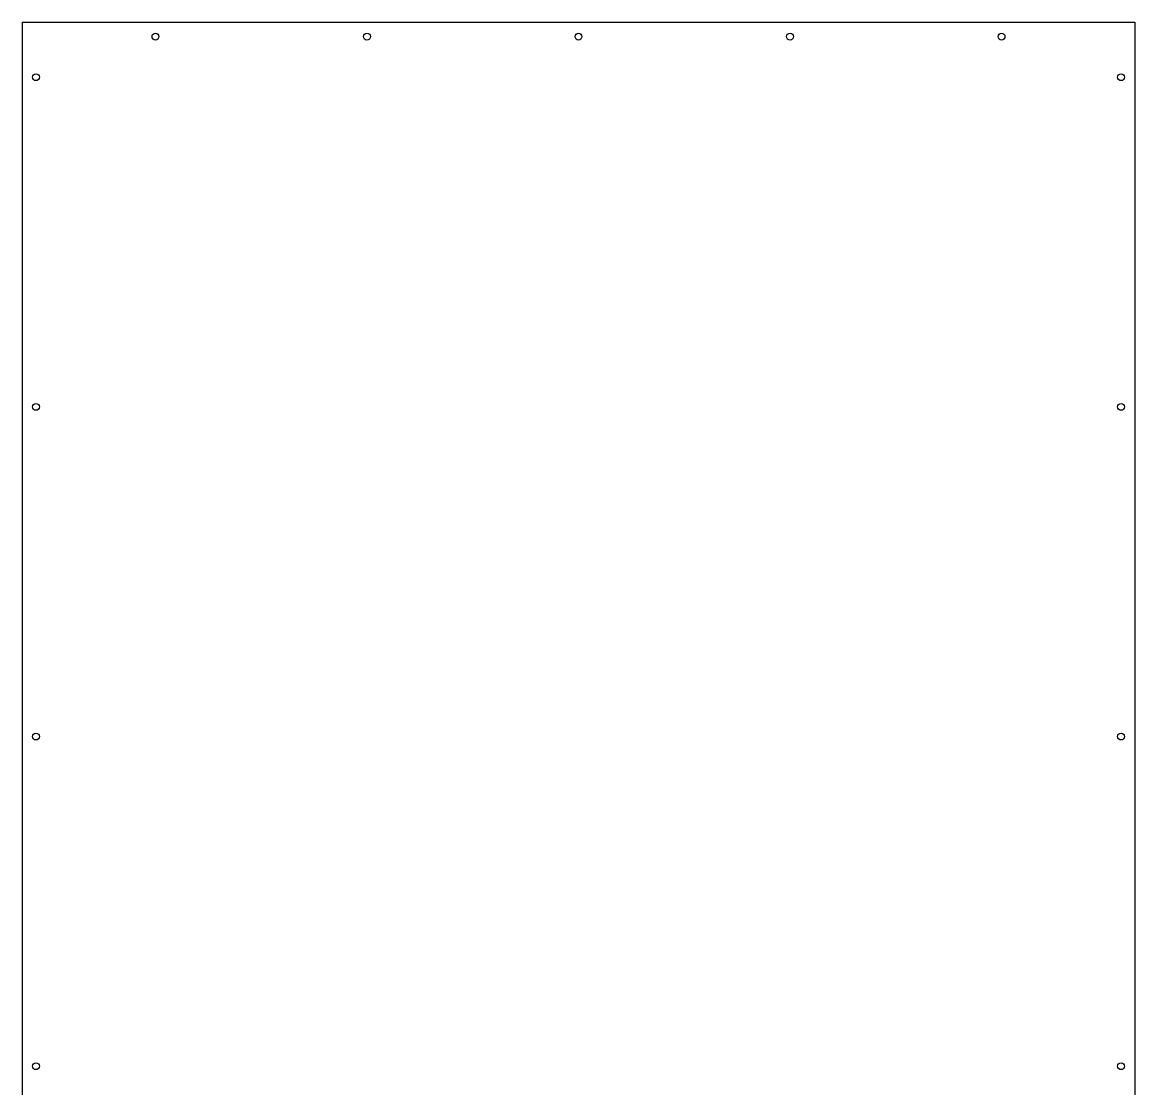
# Model space of a CAD drawing. Header units: inches. Extents: x 0 to 20.3, y 0 to 46.
# Drawn here: x 0 to 20.25, y 26.59 to 46 of the extents above; entities that cross this region are included whole.
import ezdxf

# ---------------------------------------------------------------- set-up
doc = ezdxf.new("R2010")
doc.units = ezdxf.units.IN
doc.header["$MEASUREMENT"] = 0
for name, color, linetype in [('6A_125BIT_500DEP', 7, 'Continuous'), ('7_VCARVE_BIT', 7, 'Continuous'), ('8_250BIT_500OUTLINE', 7, 'Continuous')]:
    doc.layers.add(name, color=color, linetype=linetype)

msp = doc.modelspace()

# ---------------------------------------------------------------- linework, layer by layer
at = {"layer": '6A_125BIT_500DEP', "linetype": 'Continuous'}
for centre in [(2.425, 45.738), (6.275, 45.738), (10.125, 45.738), (13.975, 45.738), (17.825, 45.738), (0.25, 45), (20, 45), (0.25, 39), (20, 39), (0.25, 33), (20, 33), (0.25, 27), (20, 27)]:
    msp.add_circle(centre, 0.0625, dxfattribs=at)
at = {"layer": '7_VCARVE_BIT', "linetype": 'Continuous'}
for centre in [(2.425, 45.738), (6.275, 45.738), (10.125, 45.738), (13.975, 45.738), (17.825, 45.738), (0.25, 45), (20, 45), (0.25, 39), (20, 39), (0.25, 33), (20, 33), (0.25, 27), (20, 27)]:
    msp.add_circle(centre, 0.0625, dxfattribs=at)
at = {"layer": '8_250BIT_500OUTLINE', "linetype": 'Continuous'}
for p, q in [((0, 46), (20.25, 46)), ((0, 46), (0, 3.602)), ((20.25, 46), (20.25, 4.165))]:
    msp.add_line(p, q, dxfattribs=at)

doc.saveas('drawing.dxf')
